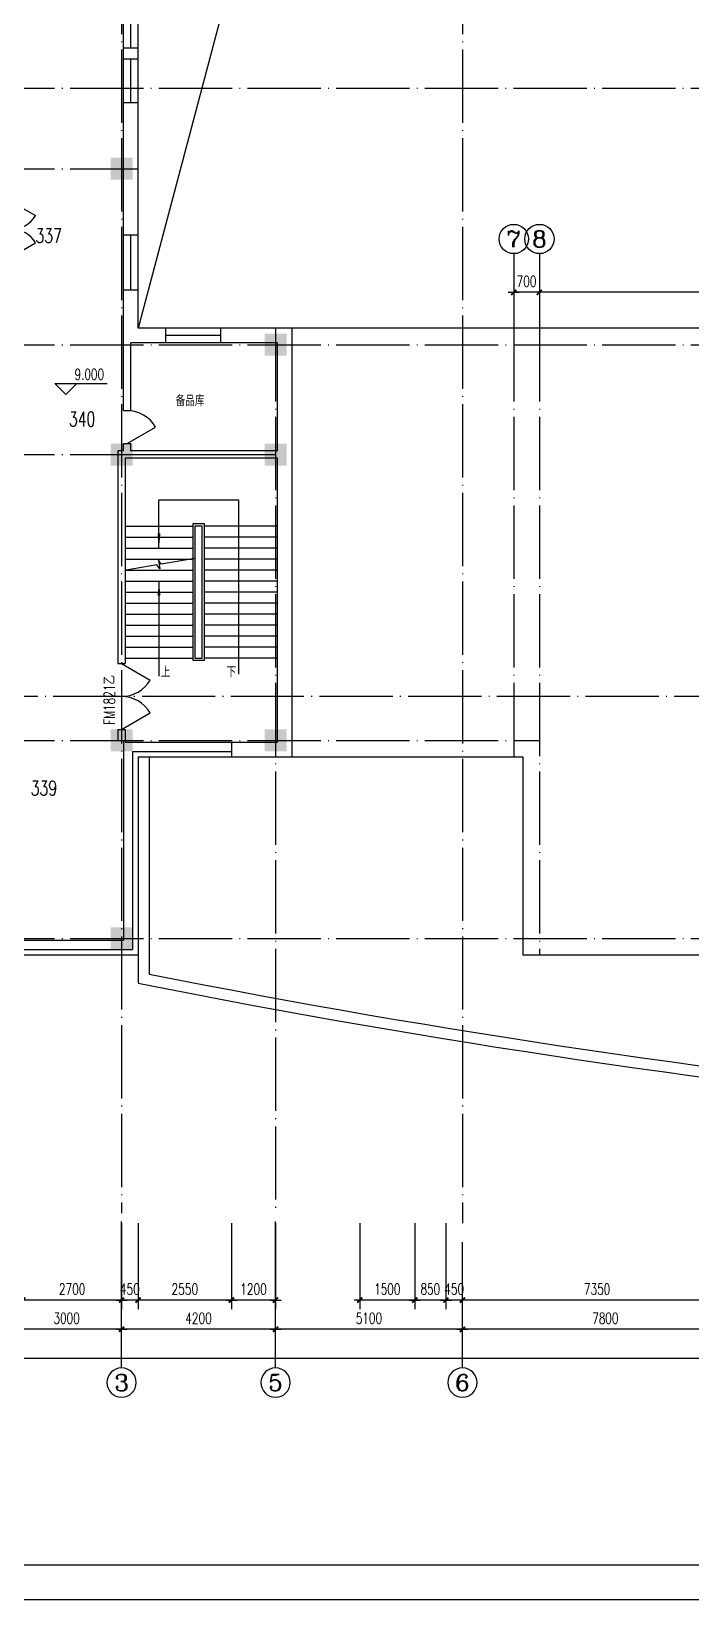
# Model space of a CAD drawing. Extents: x 165127 to 1058185, y 60808 to 144908.
# Drawn here: x 545861 to 563878, y 60808 to 103603 of the extents above; entities that cross this region are included whole.
import ezdxf
from ezdxf.enums import TextEntityAlignment as Align

# ---------------------------------------------------------------- set-up
doc = ezdxf.new("R2010")
doc.units = 0
doc.header["$LTSCALE"] = 1000
doc.linetypes.add('DOTE', pattern=[2.42, 2, -0.2, 0.02, -0.2])
doc.layers.get('0').update_dxf_attribs({"linetype": 'CONTINUOUS'})
doc.layers.get('DEFPOINTS').update_dxf_attribs({"linetype": 'CONTINUOUS'})
for name, color, linetype in [('AXIS', 3, 'CONTINUOUS'), ('AXIS_TEXT', 7, 'CONTINUOUS'), ('COLUMN', 7, 'CONTINUOUS'), ('DOTE', 1, 'DOTE'), ('PUB_DIM', 3, 'CONTINUOUS'), ('PUB_TEXT', 7, 'CONTINUOUS'), ('ROOF', 4, 'CONTINUOUS'), ('STAIR', 3, 'CONTINUOUS'), ('WALL', 255, 'CONTINUOUS'), ('WINDOW', 2, 'CONTINUOUS'), ('WINDOW_TEXT', 7, 'CONTINUOUS'), ('面积注记', 7, 'CONTINUOUS')]:
    doc.layers.add(name, color=color, linetype=linetype)
doc.styles.add('_HZTXT', font='romans.shx', dxfattribs={"width": 0.7, "bigfont": 'z.shx'})
doc.styles.add('COMPLEX', font='COMPLEX')
doc.styles.add('DIM_FONT', font='SIMPLEX.shx', dxfattribs={"width": 0.7})
doc.styles.add('SIMPLEX', font='SIMPLEX.SHX')
doc.dimstyles.new('AXIS', dxfattribs={"dimtxt": 300, "dimasz": 1, "dimexe": 250, "dimexo": 300, "dimgap": 150, "dimtad": 1, "dimdec": 0, "dimdsep": 46, "dimtxsty": 'DIM_FONT', "dimblk": '_DIMX', "dimcen": 2.5, "dimse1": 1, "dimse2": 1, "dimclrt": 7, "dimadec": 0, "dimazin": 0, "dimtfac": 1, "dimtdec": 0, "dimtix": 1, "dimtmove": 2, "dimatfit": 3, "dimldrblk": '_DIMX', "dimfxl": 1, "dimarcsym": 0})
doc.dimstyles.new('DIMA', dxfattribs={"dimtxt": 300, "dimasz": 1, "dimexe": 250, "dimexo": 300, "dimgap": 150, "dimtad": 1, "dimdec": 0, "dimdsep": 46, "dimtxsty": 'DIM_FONT', "dimblk": '_DIMX', "dimcen": 2.5, "dimse1": 1, "dimclrt": 7, "dimadec": 0, "dimazin": 0, "dimtfac": 1, "dimtdec": 0, "dimtix": 1, "dimtmove": 2, "dimatfit": 3, "dimldrblk": '_DIMX', "dimfxl": 1, "dimarcsym": 0})
doc.dimstyles.new('DIMB', dxfattribs={"dimtxt": 300, "dimasz": 1, "dimexe": 250, "dimexo": 300, "dimgap": 150, "dimtad": 1, "dimdec": 0, "dimdsep": 46, "dimtxsty": 'DIM_FONT', "dimblk": '_DIMX', "dimcen": 2.5, "dimse2": 1, "dimclrt": 7, "dimadec": 0, "dimazin": 0, "dimtfac": 1, "dimtdec": 0, "dimtix": 1, "dimtmove": 2, "dimatfit": 3, "dimldrblk": '_DIMX', "dimfxl": 1, "dimarcsym": 0})
doc.dimstyles.new('DIMN', dxfattribs={"dimtxt": 300, "dimasz": 1, "dimexe": 250, "dimexo": 300, "dimgap": 150, "dimtad": 1, "dimdec": 0, "dimdsep": 46, "dimtxsty": 'DIM_FONT', "dimblk": '_DIMX', "dimcen": 2.5, "dimclrt": 7, "dimadec": 0, "dimazin": 0, "dimtfac": 1, "dimtdec": 0, "dimtix": 1, "dimtmove": 2, "dimatfit": 3, "dimldrblk": '_DIMX', "dimfxl": 1, "dimarcsym": 0})

# ---------------------------------------------------------------- blocks, each defined once
blk = doc.blocks.new('_DBLK1')
for p, q in [((-0.5, 0), (-0.25, -0.433)), ((0.5, 0), (0.25, -0.433))]:
    blk.add_line(p, q)
for centre, start, end in [((-0.5, 0), 300, 0), ((0.5, 0), 180, 240)]:
    blk.add_arc(centre, 0.5, start, end)
at = {"layer": 'WINDOW_TEXT', "style": 'SIMPLEX', "flags": 9}
blk.add_attdef('A', text='', height=1, dxfattribs=at).set_placement((0, 1.5), align=Align.MIDDLE)
blk = doc.blocks.new('_FZH')
blk.add_solid([(-0.5, -0.5), (0.5, -0.5), (-0.5, 0.5), (0.5, 0.5)])
blk = doc.blocks.new('A$C34131D43')
at = {"color": 244}
for p in [(2500, 950), (37300, 950)]:
    blk.add_line(p, (159900, 950), dxfattribs=at)
at = {"color": 243}
for p in [(0, 0), (34800, 0)]:
    blk.add_line(p, (160900, 0), dxfattribs=at)
blk = doc.blocks.new('_AXISO')
blk.add_circle((0, 0), 0.5)
at = {"layer": 'AXIS_TEXT', "style": 'COMPLEX', "width": 1.041667}
blk.add_attdef('A', text='', height=0.56, dxfattribs=at).set_placement((-0.25, -0.28), (0.25, -0.28), align=Align.FIT)
blk = doc.blocks.new('_DIMX')
blk.add_line((-150, 0), (150, 0))
at = {"const_width": 50}
blk.add_lwpolyline([(-70, -70), (70, 70)], dxfattribs=at)
blk = doc.blocks.new('*D630')
at = {"color": 0, "linetype": 'ByBlock'}
blk.add_line((638928, 122777), (634730, 122777), dxfattribs=at)
at = {"layer": 'DEFPOINTS', "color": 0, "linetype": 'ByBlock'}
for p in [(634729, 124977), (638929, 124977), (634729, 122777)]:
    blk.add_point(p, dxfattribs=at)
at = {"color": 0, "linetype": 'ByBlock', "rotation": 180}
blk.add_blockref('_DIMX', (634729, 122777), dxfattribs=at)
at = {"color": 0, "linetype": 'ByBlock'}
blk.add_blockref('_DIMX', (638929, 122777), dxfattribs=at)
at = {"color": 7, "linetype": 'ByBlock', "insert": (636829, 123077), "char_height": 300, "attachment_point": 5, "style": 'DIM_FONT'}
blk.add_mtext('4200', dxfattribs=at)
blk = doc.blocks.new('*D631')
at = {"color": 0, "linetype": 'ByBlock'}
blk.add_line((634728, 122777), (631730, 122777), dxfattribs=at)
at = {"layer": 'DEFPOINTS', "color": 0, "linetype": 'ByBlock'}
for p in [(631729, 124977), (634729, 124977), (631729, 122777)]:
    blk.add_point(p, dxfattribs=at)
at = {"color": 0, "linetype": 'ByBlock', "rotation": 180}
blk.add_blockref('_DIMX', (631729, 122777), dxfattribs=at)
at = {"color": 0, "linetype": 'ByBlock'}
blk.add_blockref('_DIMX', (634729, 122777), dxfattribs=at)
at = {"color": 7, "linetype": 'ByBlock', "insert": (633229, 123077), "char_height": 300, "attachment_point": 5, "style": 'DIM_FONT'}
blk.add_mtext('3000', dxfattribs=at)
blk = doc.blocks.new('*D633')
at = {"color": 0, "linetype": 'ByBlock'}
for p, q in [((620479, 124677), (620479, 121727)), ((746779, 124677), (746779, 121727)), ((746778, 121977), (620480, 121977))]:
    blk.add_line(p, q, dxfattribs=at)
at = {"layer": 'DEFPOINTS', "color": 0, "linetype": 'ByBlock'}
for p in [(620479, 124977), (746779, 124977), (620479, 121977)]:
    blk.add_point(p, dxfattribs=at)
at = {"color": 0, "linetype": 'ByBlock', "rotation": 180}
blk.add_blockref('_DIMX', (620479, 121977), dxfattribs=at)
at = {"color": 0, "linetype": 'ByBlock'}
blk.add_blockref('_DIMX', (746779, 121977), dxfattribs=at)
at = {"color": 7, "linetype": 'ByBlock', "insert": (683629, 122277), "char_height": 300, "attachment_point": 5, "style": 'DIM_FONT'}
blk.add_mtext('126300', dxfattribs=at)
blk = doc.blocks.new('_WBLK')
for p, q in [((-0.5, 0.5), (0.5, 0.5)), ((-0.5, 0), (0.5, 0)), ((-0.5, -0.5), (0.5, -0.5))]:
    blk.add_line(p, q)
at = {"layer": 'WINDOW_TEXT', "style": 'SIMPLEX', "flags": 9}
blk.add_attdef('A', text='', height=1, dxfattribs=at).set_placement((0, 1.5), align=Align.MIDDLE)
blk = doc.blocks.new('*D660')
at = {"color": 0, "linetype": 'ByBlock'}
for p, q in [((820369, 71084), (820369, 68732)), ((821569, 71084), (821569, 68732)), ((821568, 68982), (820370, 68982))]:
    blk.add_line(p, q, dxfattribs=at)
at = {"layer": 'DEFPOINTS', "color": 0, "linetype": 'ByBlock'}
for p in [(820369, 71384), (821569, 71384), (820369, 68982)]:
    blk.add_point(p, dxfattribs=at)
at = {"color": 0, "linetype": 'ByBlock', "rotation": 180}
blk.add_blockref('_DIMX', (820369, 68982), dxfattribs=at)
at = {"color": 0, "linetype": 'ByBlock'}
blk.add_blockref('_DIMX', (821569, 68982), dxfattribs=at)
at = {"color": 7, "linetype": 'ByBlock', "insert": (820969, 69282), "char_height": 300, "attachment_point": 5, "style": 'DIM_FONT'}
blk.add_mtext('1200', dxfattribs=at)
blk = doc.blocks.new('*D661')
at = {"color": 0, "linetype": 'ByBlock'}
for p, q in [((817819, 71084), (817819, 68732)), ((820369, 71084), (820369, 68732)), ((820368, 68982), (817820, 68982))]:
    blk.add_line(p, q, dxfattribs=at)
at = {"layer": 'DEFPOINTS', "color": 0, "linetype": 'ByBlock'}
for p in [(817819, 71384), (820369, 71384), (817819, 68982)]:
    blk.add_point(p, dxfattribs=at)
at = {"color": 0, "linetype": 'ByBlock', "rotation": 180}
blk.add_blockref('_DIMX', (817819, 68982), dxfattribs=at)
at = {"color": 0, "linetype": 'ByBlock'}
blk.add_blockref('_DIMX', (820369, 68982), dxfattribs=at)
at = {"color": 7, "linetype": 'ByBlock', "insert": (819094, 69282), "char_height": 300, "attachment_point": 5, "style": 'DIM_FONT'}
blk.add_mtext('2550', dxfattribs=at)
blk = doc.blocks.new('*D662')
at = {"color": 0, "linetype": 'ByBlock'}
for p, q in [((817369, 71084), (817369, 68732)), ((817819, 71084), (817819, 68732)), ((817368, 68982), (817367, 68982)), ((817819, 68982), (817369, 68982)), ((817820, 68982), (817821, 68982))]:
    blk.add_line(p, q, dxfattribs=at)
at = {"layer": 'DEFPOINTS', "color": 0, "linetype": 'ByBlock'}
for p in [(817369, 71384), (817819, 71384), (817369, 68982)]:
    blk.add_point(p, dxfattribs=at)
at = {"color": 0, "linetype": 'ByBlock'}
blk.add_blockref('_DIMX', (817369, 68982), dxfattribs=at)
at = {"color": 0, "linetype": 'ByBlock', "rotation": 180}
blk.add_blockref('_DIMX', (817819, 68982), dxfattribs=at)
at = {"color": 7, "linetype": 'ByBlock', "insert": (817594, 69282), "char_height": 300, "attachment_point": 5, "style": 'DIM_FONT'}
blk.add_mtext('450', dxfattribs=at)
blk = doc.blocks.new('*D663')
at = {"color": 0, "linetype": 'ByBlock'}
for p, q in [((814669, 71084), (814669, 68732)), ((817369, 71084), (817369, 68732)), ((817368, 68982), (814670, 68982))]:
    blk.add_line(p, q, dxfattribs=at)
at = {"layer": 'DEFPOINTS', "color": 0, "linetype": 'ByBlock'}
for p in [(814669, 71384), (817369, 71384), (814669, 68982)]:
    blk.add_point(p, dxfattribs=at)
at = {"color": 0, "linetype": 'ByBlock', "rotation": 180}
blk.add_blockref('_DIMX', (814669, 68982), dxfattribs=at)
at = {"color": 0, "linetype": 'ByBlock'}
blk.add_blockref('_DIMX', (817369, 68982), dxfattribs=at)
at = {"color": 7, "linetype": 'ByBlock', "insert": (816019, 69282), "char_height": 300, "attachment_point": 5, "style": 'DIM_FONT'}
blk.add_mtext('2700', dxfattribs=at)
blk = doc.blocks.new('_ARROW')
blk.add_solid([(0, 0), (-1, 0.1), (-1, -0.1)])
blk = doc.blocks.new('*D834')
at = {"color": 0, "linetype": 'ByBlock'}
blk.add_line((850368, 96482), (828770, 96482), dxfattribs=at)
at = {"layer": 'DEFPOINTS', "color": 0, "linetype": 'ByBlock'}
for p in [(828769, 96482), (828769, 94282), (850369, 94282)]:
    blk.add_point(p, dxfattribs=at)
at = {"color": 0, "linetype": 'ByBlock', "rotation": 180}
blk.add_blockref('_DIMX', (828769, 96482), dxfattribs=at)
at = {"color": 0, "linetype": 'ByBlock'}
blk.add_blockref('_DIMX', (850369, 96482), dxfattribs=at)
at = {"color": 7, "linetype": 'ByBlock', "insert": (839569, 96782), "char_height": 300, "attachment_point": 5, "style": 'DIM_FONT'}
blk.add_mtext('21600', dxfattribs=at)
blk = doc.blocks.new('*D835')
at = {"color": 0, "linetype": 'ByBlock'}
for p, q in [((828068, 96482), (828067, 96482)), ((828769, 96482), (828069, 96482)), ((828770, 96482), (828771, 96482))]:
    blk.add_line(p, q, dxfattribs=at)
at = {"layer": 'DEFPOINTS', "color": 0, "linetype": 'ByBlock'}
for p in [(828069, 96482), (828069, 94282), (828769, 94282)]:
    blk.add_point(p, dxfattribs=at)
at = {"color": 0, "linetype": 'ByBlock'}
blk.add_blockref('_DIMX', (828069, 96482), dxfattribs=at)
at = {"color": 0, "linetype": 'ByBlock', "rotation": 180}
blk.add_blockref('_DIMX', (828769, 96482), dxfattribs=at)
at = {"color": 7, "linetype": 'ByBlock', "insert": (828419, 96782), "char_height": 300, "attachment_point": 5, "style": 'DIM_FONT'}
blk.add_mtext('700', dxfattribs=at)
blk = doc.blocks.new('*D838')
at = {"color": 0, "linetype": 'ByBlock'}
blk.add_line((826668, 68185), (821570, 68185), dxfattribs=at)
at = {"layer": 'DEFPOINTS', "color": 0, "linetype": 'ByBlock'}
for p in [(821569, 70385), (826669, 70385), (821569, 68185)]:
    blk.add_point(p, dxfattribs=at)
at = {"color": 0, "linetype": 'ByBlock', "rotation": 180}
blk.add_blockref('_DIMX', (821569, 68185), dxfattribs=at)
at = {"color": 0, "linetype": 'ByBlock'}
blk.add_blockref('_DIMX', (826669, 68185), dxfattribs=at)
at = {"color": 7, "linetype": 'ByBlock', "insert": (824119, 68485), "char_height": 300, "attachment_point": 5, "style": 'DIM_FONT'}
blk.add_mtext('5100', dxfattribs=at)
blk = doc.blocks.new('*D839')
at = {"color": 0, "linetype": 'ByBlock'}
blk.add_line((834468, 68185), (826670, 68185), dxfattribs=at)
at = {"layer": 'DEFPOINTS', "color": 0, "linetype": 'ByBlock'}
for p in [(826669, 70385), (834469, 70385), (826669, 68185)]:
    blk.add_point(p, dxfattribs=at)
at = {"color": 0, "linetype": 'ByBlock', "rotation": 180}
blk.add_blockref('_DIMX', (826669, 68185), dxfattribs=at)
at = {"color": 0, "linetype": 'ByBlock'}
blk.add_blockref('_DIMX', (834469, 68185), dxfattribs=at)
at = {"color": 7, "linetype": 'ByBlock', "insert": (830569, 68485), "char_height": 300, "attachment_point": 5, "style": 'DIM_FONT'}
blk.add_mtext('7800', dxfattribs=at)
blk = doc.blocks.new('*D854')
at = {"color": 0, "linetype": 'ByBlock'}
for p, q in [((834019, 71084), (834019, 68732)), ((834018, 68982), (826670, 68982))]:
    blk.add_line(p, q, dxfattribs=at)
at = {"layer": 'DEFPOINTS', "color": 0, "linetype": 'ByBlock'}
for p in [(826669, 71384), (834019, 71384), (826669, 68982)]:
    blk.add_point(p, dxfattribs=at)
at = {"color": 0, "linetype": 'ByBlock', "rotation": 180}
blk.add_blockref('_DIMX', (826669, 68982), dxfattribs=at)
at = {"color": 0, "linetype": 'ByBlock'}
blk.add_blockref('_DIMX', (834019, 68982), dxfattribs=at)
at = {"color": 7, "linetype": 'ByBlock', "insert": (830344, 69282), "char_height": 300, "attachment_point": 5, "style": 'DIM_FONT'}
blk.add_mtext('7350', dxfattribs=at)
blk = doc.blocks.new('*D855')
at = {"color": 0, "linetype": 'ByBlock'}
for p, q in [((826219, 71084), (826219, 68732)), ((826218, 68982), (826217, 68982)), ((826669, 68982), (826219, 68982)), ((826670, 68982), (826671, 68982))]:
    blk.add_line(p, q, dxfattribs=at)
at = {"layer": 'DEFPOINTS', "color": 0, "linetype": 'ByBlock'}
for p in [(826219, 71384), (826669, 71384), (826219, 68982)]:
    blk.add_point(p, dxfattribs=at)
at = {"color": 0, "linetype": 'ByBlock'}
blk.add_blockref('_DIMX', (826219, 68982), dxfattribs=at)
at = {"color": 0, "linetype": 'ByBlock', "rotation": 180}
blk.add_blockref('_DIMX', (826669, 68982), dxfattribs=at)
at = {"color": 7, "linetype": 'ByBlock', "insert": (826444, 69282), "char_height": 300, "attachment_point": 5, "style": 'DIM_FONT'}
blk.add_mtext('450', dxfattribs=at)
blk = doc.blocks.new('*D856')
at = {"color": 0, "linetype": 'ByBlock'}
for p, q in [((825369, 71084), (825369, 68732)), ((826219, 71084), (826219, 68732)), ((826218, 68982), (825370, 68982))]:
    blk.add_line(p, q, dxfattribs=at)
at = {"layer": 'DEFPOINTS', "color": 0, "linetype": 'ByBlock'}
for p in [(825369, 71384), (826219, 71384), (825369, 68982)]:
    blk.add_point(p, dxfattribs=at)
at = {"color": 0, "linetype": 'ByBlock', "rotation": 180}
blk.add_blockref('_DIMX', (825369, 68982), dxfattribs=at)
at = {"color": 0, "linetype": 'ByBlock'}
blk.add_blockref('_DIMX', (826219, 68982), dxfattribs=at)
at = {"color": 7, "linetype": 'ByBlock', "insert": (825794, 69282), "char_height": 300, "attachment_point": 5, "style": 'DIM_FONT'}
blk.add_mtext('850', dxfattribs=at)
blk = doc.blocks.new('*D857')
at = {"color": 0, "linetype": 'ByBlock'}
for p, q in [((823869, 71084), (823869, 68732)), ((825369, 71084), (825369, 68732)), ((825368, 68982), (823870, 68982))]:
    blk.add_line(p, q, dxfattribs=at)
at = {"layer": 'DEFPOINTS', "color": 0, "linetype": 'ByBlock'}
for p in [(823869, 71384), (825369, 71384), (823869, 68982)]:
    blk.add_point(p, dxfattribs=at)
at = {"color": 0, "linetype": 'ByBlock', "rotation": 180}
blk.add_blockref('_DIMX', (823869, 68982), dxfattribs=at)
at = {"color": 0, "linetype": 'ByBlock'}
blk.add_blockref('_DIMX', (825369, 68982), dxfattribs=at)
at = {"color": 7, "linetype": 'ByBlock', "insert": (824619, 69282), "char_height": 300, "attachment_point": 5, "style": 'DIM_FONT'}
blk.add_mtext('1500', dxfattribs=at)
blk = doc.blocks.new('_DBLK')
blk.add_line((-0.5, 0), (0, -0.866))
blk.add_arc((-0.5, 0), 1, 300, 0)
at = {"layer": 'WINDOW_TEXT', "style": 'SIMPLEX', "flags": 9}
blk.add_attdef('A', text='', height=1, dxfattribs=at).set_placement((0, 1.5), align=Align.MIDDLE)

msp = doc.modelspace()

# ---------------------------------------------------------------- linework, layer by layer
at = {"layer": 'AXIS'}
for p, q in [((559023.4, 97537.2), (559023.4, 93537.2)), ((559723.4, 97537.2), (559723.4, 93537.2)), ((548323.4, 67129.8), (548323.4, 71129.8)), ((552523.4, 67129.8), (552523.4, 71129.8)), ((557623.4, 67129.8), (557623.4, 70558.9))]:
    msp.add_line(p, q, dxfattribs=at)
at = {"layer": 'DOTE'}
for p, q in [((548323.4, 139407.6), (548323.4, 71351.8)), ((557623.4, 139407.6), (557623.4, 71084.4)), ((529976.8, 102053.1), (664620, 102053.1)), ((529976.8, 99853.1), (548773.4, 99853.1)), ((552523.4, 95503.1), (552523.4, 71351.8)), ((559023.4, 95503.1), (559023.4, 83803.1)), ((559723.4, 95503.1), (559723.4, 78403.1)), ((529976.8, 95053.1), (664620, 95053.1)), ((529976.8, 92053.1), (552523.4, 92053.1)), ((548323.4, 92053.1), (552523.4, 92053.1)), ((664620, 85453.1), (529976.8, 85453.1)), ((529976.8, 84253.1), (559723.4, 84253.1)), ((529976.8, 78853.1), (664620, 78853.1))]:
    msp.add_line(p, q, dxfattribs=at)
at = {"layer": 'PUB_DIM'}
for p, q in [((546497.4, 93997.3), (547097.4, 93997.3)), ((546797.4, 93697.3), (546497.4, 93997.3)), ((547097.4, 93997.3), (546797.4, 93697.3)), ((546797.4, 93997.3), (547928.2, 93997.3))]:
    msp.add_line(p, q, dxfattribs=at)
for points in [[(549343.4, 89503.1), (549343.4, 90823.1), (551512.2, 90823.1), (551512.2, 86065.8)], [(549343.4, 88603.1), (549343.4, 86011.2)]]:
    msp.add_lwpolyline(points, dxfattribs=at)
at = {"layer": 'ROOF'}
for p, q in [((584473.4, 95503.1), (552973.4, 95503.1)), ((549073.4, 83803.1), (549073.4, 77875.8)), ((548773.4, 78403.1), (548773.4, 77629.5))]:
    msp.add_line(p, q, dxfattribs=at)
msp.add_lwpolyline([(552973.4, 83803.1), (559273.4, 83803.1), (559273.4, 78403.1), (581773.4, 78403.1), (581773.4, 85003.1), (612673.4, 85003.1), (612673.4, 78403.1), (635173.4, 78403.1), (635173.4, 83803.1), (641923.4, 83803.1)], dxfattribs=at)
for radius, start, end in [(248814, 258.753802, 281.210982), (248514, 258.810564, 281.154185)]:
    msp.add_arc((597298.4, 321665.8), radius, start, end, dxfattribs=at)
at = {"layer": 'STAIR'}
for p, q in [((548423.4, 90103.1), (550263.4, 90103.1)), ((550263.4, 90163.1), (550263.4, 86443.1)), ((550583.4, 90163.1), (550263.4, 90163.1)), ((550323.4, 90103.1), (550323.4, 86503.1)), ((550523.4, 90103.1), (550323.4, 90103.1)), ((550523.4, 86503.1), (550523.4, 90103.1)), ((550583.4, 86443.1), (550583.4, 90163.1)), ((552573.4, 90103.1), (550583.4, 90103.1)), ((548423.4, 89803.1), (550263.4, 89803.1)), ((548423.4, 89503.1), (550263.4, 89503.1)), ((552573.4, 89803.1), (550583.4, 89803.1)), ((552573.4, 89503.1), (550583.4, 89503.1)), ((548423.4, 89203.1), (550263.4, 89203.1)), ((549287, 89043.2), (548443.9, 88903.1)), ((549365.9, 88934.7), (549287, 89043.2)), ((549405.4, 89062.9), (549326.6, 89171.5)), ((549326.6, 89171.5), (549365.9, 88934.7)), ((550323.4, 89215.5), (549405.4, 89062.9)), ((552573.4, 89203.1), (550583.4, 89203.1)), ((548423.4, 88903.1), (550263.4, 88903.1)), ((548423.4, 88603.1), (550263.4, 88603.1)), ((552573.4, 88903.1), (550583.4, 88903.1)), ((552573.4, 88603.1), (550583.4, 88603.1)), ((548423.4, 88303.1), (550263.4, 88303.1)), ((552573.4, 88303.1), (550583.4, 88303.1)), ((548423.4, 88003.1), (550263.4, 88003.1)), ((552573.4, 88003.1), (550583.4, 88003.1)), ((548423.4, 87703.1), (550263.4, 87703.1)), ((548423.4, 87403.1), (550263.4, 87403.1)), ((552573.4, 87703.1), (550583.4, 87703.1)), ((552573.4, 87403.1), (550583.4, 87403.1)), ((548423.4, 87103.1), (550263.4, 87103.1)), ((552573.4, 87103.1), (550583.4, 87103.1)), ((548423.4, 86803.1), (550263.4, 86803.1)), ((548423.4, 86503.1), (550263.4, 86503.1)), ((550323.4, 86503.1), (550523.4, 86503.1)), ((552573.4, 86803.1), (550583.4, 86803.1)), ((552573.4, 86503.1), (550583.4, 86503.1)), ((550263.4, 86443.1), (550583.4, 86443.1))]:
    msp.add_line(p, q, dxfattribs=at)
msp.add_lwpolyline([(584373.3, 115703.1), (552881.1, 110978), (548773.4, 95503.1)], dxfattribs=at)
at = {"layer": 'WALL'}
for p, q in [((548373.4, 103157.6), (548773.4, 103157.6)), ((548373.4, 102857.6), (548373.4, 103157.6)), ((548373.4, 102857.6), (548373.4, 103157.6)), ((548773.4, 102857.6), (548773.4, 103157.6)), ((548773.4, 102857.6), (548773.4, 103157.6)), ((548373.4, 102857.6), (548773.4, 102857.6)), ((548373.4, 101657.6), (548773.4, 101657.6)), ((548373.4, 98053.1), (548373.4, 101657.6)), ((548773.4, 98053.1), (548773.4, 101657.6)), ((548373.4, 98053.1), (548773.4, 98053.1)), ((548373.4, 96553.1), (548773.4, 96553.1)), ((548373.4, 93253.1), (548373.4, 96553.1)), ((548773.4, 95503.1), (548773.4, 96553.1)), ((549523.4, 95503.1), (548773.4, 95503.1)), ((549523.4, 95503.1), (549523.4, 95103.1)), ((551023.4, 95503.1), (551023.4, 95103.1)), ((552973.4, 95503.1), (551023.4, 95503.1)), ((552973.4, 83803.1), (552973.4, 95503.1)), ((549523.4, 95103.1), (548573.4, 95103.1)), ((548573.4, 93253.1), (548573.4, 95103.1)), ((552573.4, 95103.1), (551023.4, 95103.1)), ((552573.4, 92153.1), (552573.4, 95103.1)), ((548373.4, 93253.1), (548573.4, 93253.1)), ((548223.4, 92153.1), (548223.4, 86353.1)), ((548373.4, 92153.1), (548223.4, 92153.1)), ((548373.4, 92153.1), (548373.4, 92353.1)), ((548373.4, 92353.1), (548573.4, 92353.1)), ((548573.4, 92153.1), (548573.4, 92353.1)), ((552573.4, 92153.1), (548573.4, 92153.1)), ((548423.4, 91953.1), (548423.4, 86353.1)), ((552573.4, 91953.1), (548423.4, 91953.1)), ((552573.4, 84203.1), (552573.4, 91953.1)), ((548223.4, 86353.1), (548423.4, 86353.1)), ((548223.4, 84553.1), (548223.4, 84253.1)), ((548223.4, 84553.1), (548423.4, 84553.1)), ((548423.4, 84553.1), (548423.4, 84203.1)), ((551323.3, 84203.1), (551323.3, 83803.1)), ((551323.3, 84203.1), (552573.4, 84203.1)), ((551323.3, 83803.1), (552973.4, 83803.1))]:
    msp.add_line(p, q, dxfattribs=at)
at = {"layer": 'WINDOW'}
for p, q in [((548373.4, 84253.1), (548373.4, 78803.1)), ((548423.4, 84203.1), (551323.3, 84203.1)), ((548623.4, 83953.1), (551323.3, 83953.1)), ((548623.4, 83953.1), (548623.4, 78553.1)), ((548773.4, 83803.1), (551323.3, 83803.1)), ((548773.4, 83803.1), (548773.4, 78403.1)), ((545623.4, 78803.1), (548373.4, 78803.1)), ((545623.4, 78553.1), (548623.4, 78553.1)), ((545623.4, 78403.1), (548773.4, 78403.1))]:
    msp.add_line(p, q, dxfattribs=at)

# ---------------------------------------------------------------- block references
at = {"layer": 'AXIS'}
ref = msp.add_blockref('_AXISO', (559023.4, 97937.2), dxfattribs=dict(at, xscale=800, yscale=800, zscale=800))
ref.add_attrib('A', '7', dxfattribs={"layer": 'AXIS_TEXT', "height": 448, "style": 'COMPLEX', "width": 1.339286}).set_placement((558823.4, 97713.2), (559223.4, 97713.2), align=Align.FIT)
ref = msp.add_blockref('_AXISO', (559723.4, 97937.2), dxfattribs=dict(at, xscale=800, yscale=800, zscale=800))
ref.add_attrib('A', '8', dxfattribs={"layer": 'AXIS_TEXT', "height": 448, "style": 'COMPLEX', "width": 1.339286}).set_placement((559523.4, 97713.2), (559923.4, 97713.2), align=Align.FIT)
ref = msp.add_blockref('_AXISO', (548323.4, 66729.8), dxfattribs=dict(at, xscale=-800, yscale=800, zscale=800, rotation=180))
ref.add_attrib('A', '3', dxfattribs={"layer": 'AXIS_TEXT', "height": 448, "style": 'COMPLEX', "width": 1.339286}).set_placement((548123.4, 66505.8), (548523.4, 66505.8), align=Align.FIT)
ref = msp.add_blockref('_AXISO', (552523.4, 66729.8), dxfattribs=dict(at, xscale=-800, yscale=800, zscale=800, rotation=180))
ref.add_attrib('A', '5', dxfattribs={"layer": 'AXIS_TEXT', "height": 448, "style": 'COMPLEX', "width": 1.339286}).set_placement((552323.4, 66505.8), (552723.4, 66505.8), align=Align.FIT)
ref = msp.add_blockref('_AXISO', (557623.4, 66729.8), dxfattribs=dict(at, xscale=-800, yscale=800, zscale=800, rotation=180))
ref.add_attrib('A', '6', dxfattribs={"layer": 'AXIS_TEXT', "height": 448, "style": 'COMPLEX', "width": 1.339286}).set_placement((557423.4, 66505.8), (557823.4, 66505.8), align=Align.FIT)
at = {"layer": 'COLUMN', "xscale": 600, "yscale": 600, "zscale": 600}
for p in [(548323.4, 99853.1), (552523.4, 95053.1), (548323.4, 92053.1), (552523.4, 92053.1), (548323.4, 84253.1), (552523.4, 84253.1), (548323.4, 78853.1)]:
    msp.add_blockref('_FZH', p, dxfattribs=at)
at = {"layer": 'PUB_DIM', "xscale": 400, "yscale": 400, "zscale": 400}
for p, rotation in [((549343.4, 89503.1), 270), ((549343.4, 88603.1), 90)]:
    msp.add_blockref('_ARROW', p, dxfattribs=dict(at, rotation=rotation))
at = {"layer": 'WINDOW'}
msp.add_blockref('A$C34131D43', (520972, 60808.1), dxfattribs=at)
for name, p, xscale, yscale, zscale, rotation in [('_WBLK', (548573.4, 103757.6), 1200, 400, 1200, 90), ('_WBLK', (548573.4, 102257.6), 1200, 400, 1200, 90), ('_DBLK1', (545323.4, 98203.1), 1500, 1500, 1500, 90), ('_WBLK', (548573.4, 97303.1), 1500, 400, 1500, 90), ('_WBLK', (550273.4, 95303.1), 1500, 400, 1500, 180), ('_DBLK', (548473.4, 92803.1), 900, 900, 900, 90), ('_DBLK1', (548323.4, 85453.1), 1800, 1800, 1800, 90)]:
    msp.add_blockref(name, p, dxfattribs=dict(at, xscale=xscale, yscale=yscale, zscale=zscale, rotation=rotation))

# ---------------------------------------------------------------- texts
at = {"layer": 'PUB_DIM', "style": 'DIM_FONT', "width": 0.7}
msp.add_text('9.000', height=300, dxfattribs=at).set_placement((547442.3, 94244.5), align=Align.MIDDLE)
at = {"layer": 'PUB_TEXT', "style": '_HZTXT', "width": 0.7}
for s, p in [('备品库', (549796.8, 93375)), ('上', (549392.5, 85974.4)), ('下', (551184.3, 85974.4))]:
    msp.add_text(s, height=300, dxfattribs=at).set_placement(p)
msp.add_text('FM1821乙', height=300, rotation=90, dxfattribs=at).set_placement((548139.7, 84679))
at = {"layer": '面积注记', "char_height": 400, "width": 1072.498, "attachment_point": 1, "style": 'DIM_FONT'}
for s, insert in [('337', (545973, 98228.1)), ('340', (546886.1, 93224.1)), ('339', (545843.1, 83153.3))]:
    msp.add_mtext(s, dxfattribs=dict(at, insert=insert))

# ---------------------------------------------------------------- dimensions: what is measured, and where the dimension line sits
at = {"layer": 'AXIS'}
for base, p1, p2, picture, middle in [((559023.4, 96482.1), (559723.4, 94282.1), (559023.4, 94282.1), '*D835', (559373.4, 96782.1)), ((559723.4, 96482.1), (581323.4, 94282.1), (559723.4, 94282.1), '*D834', (570523.4, 96782.1))]:
    dim = msp.add_linear_dim(base=base, p1=p1, p2=p2, dimstyle='AXIS', dxfattribs=at)
    dim.commit()
    dim.dimension.update_dxf_attribs({"geometry": picture, "text_midpoint": middle, "insert": (-269046, 0)})
dim = msp.add_aligned_dim(p1=(660373.4, 70384.9), p2=(534073.4, 70384.9), distance=3000, dimstyle='DIMN', dxfattribs=at)
dim.commit()
dim.dimension.update_dxf_attribs({"geometry": '*D633', "text_midpoint": (597223.4, 67684.9), "insert": (-86405.6, -54591.7)})
for base, p1, p2, picture, middle, set_off in [((545323.4, 68184.9), (548323.4, 70384.9), (545323.4, 70384.9), '*D631', (546823.4, 68484.9), (-86405.6, -54591.7)), ((548323.4, 68184.9), (552523.4, 70384.9), (548323.4, 70384.9), '*D630', (550423.4, 68484.9), (-86405.6, -54591.7)), ((552523.4, 68184.9), (557623.4, 70384.9), (552523.4, 70384.9), '*D838', (555073.4, 68484.9), (-269046, 0)), ((557623.4, 68184.9), (565423.4, 70384.9), (557623.4, 70384.9), '*D839', (561523.4, 68484.9), (-269046, 0))]:
    dim = msp.add_linear_dim(base=base, p1=p1, p2=p2, angle=180, dimstyle='AXIS', dxfattribs=at)
    dim.commit()
    dim.dimension.update_dxf_attribs({"geometry": picture, "text_midpoint": middle, "insert": set_off})
at = {"layer": 'PUB_DIM'}
for p1, p2, dimstyle, picture, middle in [((548323.4, 71384.4), (545623.4, 71384.4), 'DIMN', '*D663', (546973.4, 69281.9)), ((548773.4, 71384.4), (548323.4, 71384.4), 'DIMN', '*D662', (548548.4, 69281.9)), ((551323.3, 71384.4), (548773.4, 71384.4), 'DIMN', '*D661', (550048.4, 69281.9)), ((552523.4, 71384.4), (551323.3, 71384.4), 'DIMN', '*D660', (551923.4, 69281.9)), ((556323.4, 71384.4), (554823.4, 71384.4), 'DIMN', '*D857', (555573.4, 69281.9)), ((557173.4, 71384.4), (556323.4, 71384.4), 'DIMN', '*D856', (556748.4, 69281.9)), ((557623.4, 71384.4), (557173.4, 71384.4), 'DIMA', '*D855', (557398.4, 69281.9)), ((564973.3, 71384.4), (557623.4, 71384.4), 'DIMB', '*D854', (561298.4, 69281.9))]:
    dim = msp.add_aligned_dim(p1=p1, p2=p2, distance=2402.5, dimstyle=dimstyle, dxfattribs=at)
    dim.commit()
    dim.dimension.update_dxf_attribs({"geometry": picture, "text_midpoint": middle, "insert": (-269046, 0)})

doc.saveas('drawing.dxf')
